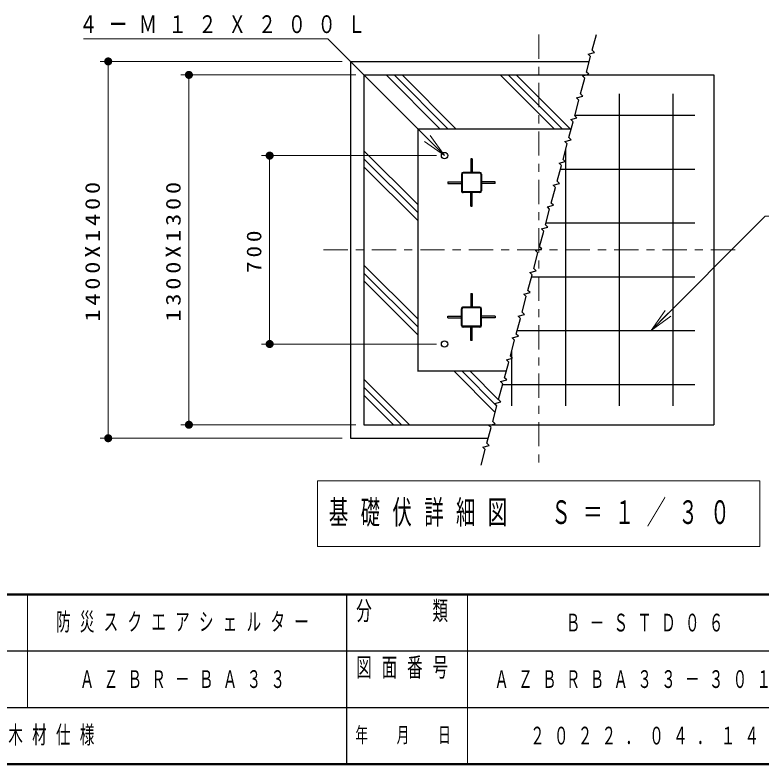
# Model space of a CAD drawing. Units: millimetres on the paper, scale 1:30. Extents: x -365 to 0, y 0 to 257.
# Drawn here: x -171.1 to -78.7, y 0 to 92.8 of the extents above; entities that cross this region are included whole.
import ezdxf

# ---------------------------------------------------------------- set-up
doc = ezdxf.new("R2010")
doc.units = ezdxf.units.MM
doc.linetypes.add('USER2', pattern=[6, 3, -1, 1, -1])
doc.layers.add('1_30', color=190, linetype='Continuous', lineweight=25)
doc.layers.add('NAKAMURA図枠', color=7, linetype='Continuous', lineweight=13)
doc.layers.add('99', color=7, linetype='Continuous')
doc.styles.add('ＭＳ ゴシック', font='')
doc.styles.get('ＭＳ ゴシック').set_extended_font_data('MS Gothic')

# ---------------------------------------------------------------- blocks, each defined once
blk = doc.blocks.new('filled_dot')
at = {"color": 0, "linetype": 'Continuous', "lineweight": -2, "const_width": 1.25}
blk.add_lwpolyline([(-0.625, 0, 1), (0.625, 0, 1)], format="xyb", close=True, dxfattribs=at)

msp = doc.modelspace()

# ---------------------------------------------------------------- linework, layer by layer
at = {"layer": '1_30', "color": 7, "linetype": 'USER2', "lineweight": 13}
for p, q in [((-106.185, 90.357), (-106.185, 37.024)), ((-132.852, 63.691), (-81.185, 63.691))]:
    msp.add_line(p, q, dxfattribs=at)
at = {"layer": '1_30', "color": 7, "lineweight": 13}
for p, q in [((-130.519, 87.024), (-160.519, 87.024)), ((-159.519, 40.357), (-159.519, 87.024)), ((-128.852, 85.357), (-150.519, 85.357)), ((-149.519, 42.024), (-149.519, 85.357)), ((-125.096, 85.357), (-118.429, 78.691)), ((-124.106, 85.357), (-117.44, 78.691)), ((-123.116, 85.357), (-116.45, 78.691)), ((-110.954, 85.357), (-104.287, 78.691)), ((-109.964, 85.357), (-103.297, 78.691)), ((-108.974, 85.357), (-102.307, 78.691)), ((-117.852, 75.357), (-120.327, 77.125)), ((-117.852, 75.357), (-119.973, 77.479)), ((-119.62, 77.832), (-117.852, 75.357)), ((-118.852, 75.357), (-140.519, 75.357)), ((-139.519, 52.024), (-139.519, 75.357)), ((-127.852, 75.951), (-121.185, 69.284)), ((-127.852, 74.961), (-121.185, 68.294)), ((-127.852, 73.971), (-121.185, 67.304)), ((-127.852, 61.809), (-121.185, 55.142)), ((-127.852, 60.819), (-121.185, 54.152)), ((-127.852, 59.829), (-121.185, 53.162)), ((-92.281, 53.706), (-90.514, 56.181)), ((-92.281, 53.706), (-90.16, 55.827)), ((-89.807, 55.474), (-92.281, 53.706)), ((-118.852, 52.024), (-140.519, 52.024)), ((-116.714, 48.691), (-111.58, 43.557)), ((-115.724, 48.691), (-111.371, 44.338)), ((-114.734, 48.691), (-111.162, 45.119)), ((-127.852, 47.667), (-122.209, 42.024)), ((-127.852, 46.677), (-123.199, 42.024)), ((-127.852, 45.687), (-124.189, 42.024)), ((-128.852, 42.024), (-150.519, 42.024)), ((-130.519, 40.357), (-160.519, 40.357)), ((-133.585, 35.091), (-133.585, 26.957)), ((-78.785, 35.091), (-133.585, 35.091)), ((-78.785, 26.957), (-78.785, 35.091)), ((-133.585, 26.957), (-78.785, 26.957))]:
    msp.add_line(p, q, dxfattribs=at)
at = {"layer": '1_30', "color": 7}
for p, q in [((-129.519, 87.024), (-129.519, 40.357)), ((-129.519, 87.024), (-99.933, 87.024)), ((-127.852, 85.357), (-127.852, 42.024)), ((-127.852, 85.357), (-84.519, 85.357)), ((-84.519, 85.357), (-84.519, 42.024)), ((-96.185, 44.357), (-96.185, 83.024)), ((-89.519, 44.357), (-89.519, 83.024)), ((-101.72, 80.357), (-86.852, 80.357)), ((-121.186, 78.691), (-102.166, 78.691)), ((-121.185, 78.691), (-121.185, 48.691)), ((-102.852, 44.357), (-102.852, 76.131)), ((-114.419, 74.941), (-114.619, 74.941)), ((-114.619, 74.941), (-114.619, 73.274)), ((-114.419, 74.941), (-114.419, 73.274)), ((-103.506, 73.691), (-86.852, 73.691)), ((-115.769, 73.061), (-115.769, 70.987)), ((-115.662, 73.061), (-115.662, 70.987)), ((-113.482, 73.274), (-115.555, 73.274)), ((-113.482, 73.167), (-115.555, 73.167)), ((-113.375, 73.061), (-113.375, 70.987)), ((-113.269, 73.061), (-113.269, 70.987)), ((-117.436, 72.124), (-115.769, 72.124)), ((-117.436, 71.924), (-115.769, 71.924)), ((-117.435, 72.124), (-117.435, 71.924)), ((-111.602, 72.124), (-113.269, 72.124)), ((-111.602, 71.924), (-113.269, 71.924)), ((-111.602, 71.924), (-111.602, 72.124)), ((-113.482, 70.881), (-115.555, 70.881)), ((-113.482, 70.774), (-115.555, 70.774)), ((-114.619, 69.107), (-114.619, 70.774)), ((-114.419, 69.107), (-114.419, 70.774)), ((-114.619, 69.107), (-114.419, 69.107)), ((-105.292, 67.024), (-86.852, 67.024)), ((-107.079, 60.357), (-86.852, 60.357)), ((-114.619, 58.274), (-114.419, 58.274)), ((-114.619, 58.274), (-114.619, 56.607)), ((-114.419, 58.274), (-114.419, 56.607)), ((-113.482, 56.607), (-115.555, 56.607)), ((-115.769, 54.321), (-115.769, 56.394)), ((-115.662, 54.321), (-115.662, 56.394)), ((-113.482, 56.501), (-115.555, 56.501)), ((-113.375, 54.321), (-113.375, 56.394)), ((-113.269, 54.321), (-113.269, 56.394)), ((-117.436, 55.457), (-115.769, 55.457)), ((-117.436, 55.257), (-115.769, 55.257)), ((-117.435, 55.257), (-117.435, 55.457)), ((-111.602, 55.457), (-113.269, 55.457)), ((-111.602, 55.257), (-113.269, 55.257)), ((-111.602, 55.457), (-111.602, 55.257)), ((-113.482, 54.214), (-115.555, 54.214)), ((-113.482, 54.107), (-115.555, 54.107)), ((-114.619, 52.441), (-114.619, 54.107)), ((-114.419, 52.441), (-114.419, 54.107)), ((-108.865, 53.691), (-86.852, 53.691)), ((-114.419, 52.441), (-114.619, 52.441)), ((-109.519, 44.357), (-109.519, 51.25)), ((-121.186, 48.691), (-110.205, 48.691)), ((-110.651, 47.024), (-86.852, 47.024)), ((-127.852, 42.024), (-84.519, 42.024)), ((-129.519, 40.357), (-112.438, 40.357))]:
    msp.add_line(p, q, dxfattribs=at)
msp.add_lwpolyline([(-113.331, 37.024), (-112.811, 38.963), (-113.094, 39.246), (-112.321, 39.453), (-112.604, 39.736), (-112.086, 41.668), (-112.369, 41.95), (-111.597, 42.157), (-111.879, 42.44), (-111.362, 44.372), (-111.645, 44.655), (-110.872, 44.862), (-111.155, 45.145), (-110.637, 47.077), (-110.92, 47.36), (-110.147, 47.567), (-110.43, 47.849), (-109.912, 49.781), (-110.195, 50.064), (-109.423, 50.271), (-109.705, 50.554), (-109.188, 52.486), (-109.471, 52.769), (-108.698, 52.976), (-108.981, 53.259), (-108.463, 55.191), (-108.746, 55.473), (-107.973, 55.68), (-108.256, 55.963), (-107.738, 57.895), (-108.021, 58.178), (-107.248, 58.385), (-107.531, 58.668), (-107.014, 60.6), (-107.296, 60.883), (-106.524, 61.09), (-106.807, 61.372), (-106.289, 63.304), (-106.572, 63.587), (-105.799, 63.794), (-106.082, 64.077), (-105.564, 66.009), (-105.847, 66.292), (-105.074, 66.499), (-105.357, 66.782), (-104.84, 68.713), (-105.122, 68.996), (-104.35, 69.203), (-104.632, 69.486), (-104.115, 71.418), (-104.398, 71.701), (-103.625, 71.908), (-103.908, 72.191), (-103.39, 74.123), (-103.673, 74.406), (-102.9, 74.613), (-103.183, 74.895), (-102.665, 76.827), (-102.948, 77.11), (-102.176, 77.317), (-102.458, 77.6), (-101.941, 79.532), (-102.224, 79.815), (-101.451, 80.022), (-101.734, 80.305), (-101.216, 82.236), (-101.499, 82.519), (-100.726, 82.726), (-101.009, 83.009), (-100.491, 84.941), (-100.774, 85.224), (-100.001, 85.431), (-100.284, 85.714), (-99.767, 87.646), (-100.05, 87.928), (-99.277, 88.136), (-99.56, 88.418), (-99.04, 90.357)], dxfattribs=at)
at = {"layer": '1_30', "color": 7, "lineweight": 13}
for points in [[(-117.852, 75.357), (-132.315, 89.82), (-162.577, 89.82)], [(-92.281, 53.706), (-78.139, 67.848), (-45.126, 67.848)]]:
    msp.add_lwpolyline(points, dxfattribs=at)
at = {"layer": '1_30', "color": 7}
for centre in [(-117.852, 75.357), (-117.852, 52.024)]:
    msp.add_circle(centre, 0.4, dxfattribs=at)
for centre, radius, start, end in [((-115.555, 73.061), 0.213, 89.99998, 179.99996), ((-115.555, 73.061), 0.107, 89.99998, 179.99996), ((-113.482, 73.061), 0.213, 0, 89.99998), ((-113.482, 73.061), 0.107, 0, 89.99998), ((-115.555, 70.987), 0.213, 179.99998, 270.00003), ((-115.555, 70.987), 0.107, 179.99998, 270.00003), ((-113.482, 70.987), 0.107, 270.00002, 0), ((-113.482, 70.987), 0.213, 270.00002, 0), ((-115.555, 56.394), 0.213, 89.99993, 179.99996), ((-113.482, 56.394), 0.213, 359.99995, 89.99993), ((-115.555, 56.394), 0.107, 89.99993, 179.99996), ((-113.482, 56.394), 0.107, 359.99995, 89.99993), ((-115.555, 54.321), 0.213, 179.99998, 269.99997), ((-115.555, 54.321), 0.107, 179.99998, 269.99997), ((-113.482, 54.321), 0.107, 269.99996, 359.99995), ((-113.482, 54.321), 0.213, 269.99996, 359.99995)]:
    msp.add_arc(centre, radius, start, end, dxfattribs=at)
at = {"layer": 'NAKAMURA図枠', "lineweight": 50}
for p, q in [((-365, 21), (0, 21)), ((-365, 0), (0, 0))]:
    msp.add_line(p, q, dxfattribs=at)
at = {"layer": 'NAKAMURA図枠'}
for p, q in [((-169.5, 21), (-169.5, 7)), ((-115, 21), (-115, 0))]:
    msp.add_line(p, q, dxfattribs=at)
at = {"layer": 'NAKAMURA図枠', "color": 211, "lineweight": 25}
for p, q in [((-130, 21), (-130, 0)), ((-182.5, 14), (-70, 14)), ((-237.5, 7), (0, 7))]:
    msp.add_line(p, q, dxfattribs=at)

# ---------------------------------------------------------------- block references
at = {"layer": '1_30', "color": 7, "lineweight": 13, "xscale": 0.4, "yscale": 0.4}
for p, rotation in [((-159.519, 87.024), 270), ((-149.519, 85.357), 270), ((-139.519, 75.357), 270), ((-139.519, 52.024), 90), ((-149.519, 42.024), 90), ((-159.519, 40.357), 90)]:
    msp.add_blockref('filled_dot', p, dxfattribs=dict(at, rotation=rotation))

# ---------------------------------------------------------------- texts
at = {"layer": '1_30', "color": 7, "attachment_point": 4, "style": 'ＭＳ ゴシック'}
for s, insert, char_height in [('\\T1.64;\\W0.75;４ーＭ１２Ｘ２００Ｌ', (-163.101, 91.62), 2.199), ('\\T1.64;\\W0.6;基礎伏詳細図\u3000Ｓ＝１／３０', (-132.185, 31.024), 2.933)]:
    msp.add_mtext(s, dxfattribs=dict(at, insert=insert, char_height=char_height))
at = {"layer": '1_30', "color": 7, "char_height": 1.833, "attachment_point": 8, "rotation": 90, "style": 'ＭＳ ゴシック'}
for s, insert in [('\\T1.32;\\W1.2;1400X1400', (-160.519, 63.691)), ('\\T1.32;\\W1.2;1300X1300', (-150.519, 63.691)), ('\\T1.33;\\W1.15;700', (-140.519, 63.691))]:
    msp.add_mtext(s, dxfattribs=dict(at, insert=insert))
at = {"layer": '99', "char_height": 2.199, "style": 'ＭＳ ゴシック'}
for s, insert, attachment_point in [('\\T1.64;\\W0.6;防災スクエアシェルター', (-149.75, 17.5), 5), ('\\T1.64;\\W0.6;Ｂ－ＳＴＤ０６', (-92.5, 17.5), 5), ('\\T1.64;\\W0.6;ＡＺＢＲ－ＢＡ３３', (-149.75, 10.5), 5), ('\\T1.64;\\W0.6;ＡＺＢＲＢＡ３３－３０１０', (-92.5, 10.5), 5), ('\\T1.64;\\W0.6;アルミ屋根／合成木材仕様', (-195.5, 3.5), 4), ('\\T1.64;\\W0.6;２０２２．０４．１４', (-92.5, 3.5), 5)]:
    msp.add_mtext(s, dxfattribs=dict(at, insert=insert, attachment_point=attachment_point))
at = {"layer": 'NAKAMURA図枠', "color": 4, "style": 'ＭＳ ゴシック'}
for s, insert, char_height, attachment_point in [('\\T1.64;\\W0.6;分\u3000\u3000類', (-122.5, 20.167), 2.346, 2), ('\\T1.64;\\W0.6;図面番号', (-122.5, 13.167), 2.346, 2), ('\\T1.64;\\W0.6;年\u3000月\u3000日', (-122.5, 3.5), 1.906, 5)]:
    msp.add_mtext(s, dxfattribs=dict(at, insert=insert, char_height=char_height, attachment_point=attachment_point))

doc.saveas('drawing.dxf')
